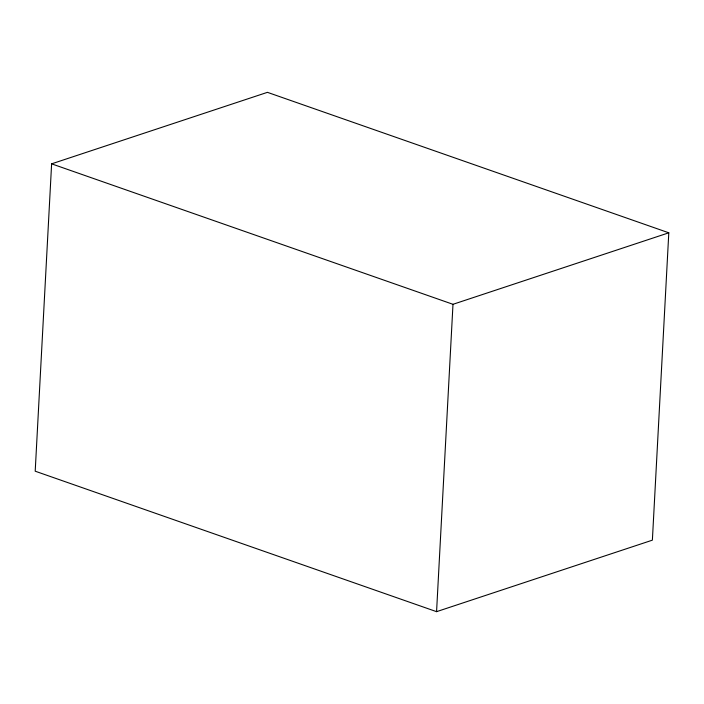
<?xml version="1.0" encoding="UTF-8"?>
<svg xmlns="http://www.w3.org/2000/svg" width="704" height="704" viewBox="0 0 704 704"><rect width="100%" height="100%" fill="white"/><g stroke="black" fill="none" stroke-linecap="round" stroke-linejoin="round"><path stroke-width="1.06" d="M51.621 163.838L35.2 471.196L436.568 611.662L652.379 540.162L668.8 232.804L267.432 92.338L51.621 163.838L452.989 304.304L668.8 232.804M436.568 611.662L452.989 304.304"/></g></svg>
